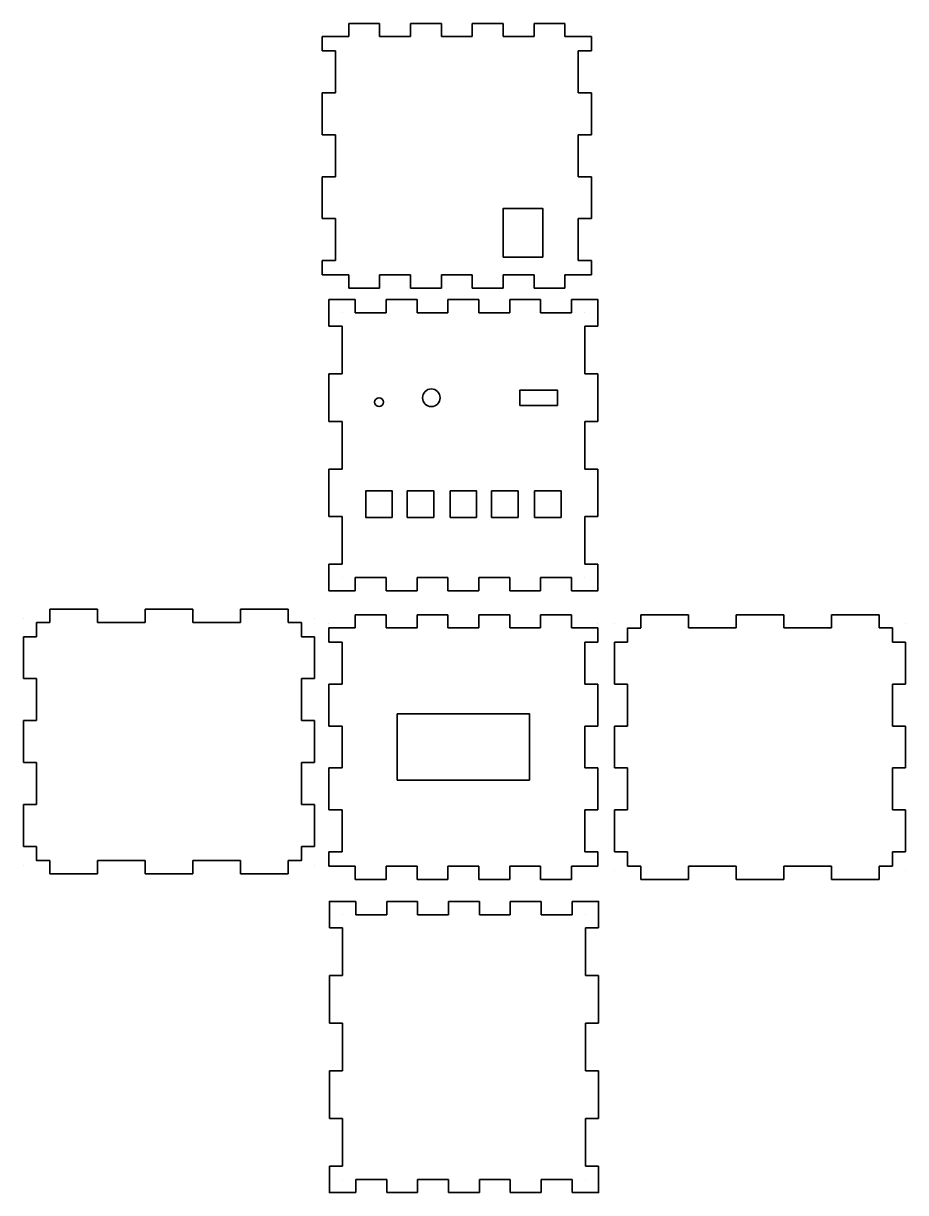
# Model space of a CAD drawing. Header units: inches. Extents: x 5 to 205, y -289 to -24.
import ezdxf

# ---------------------------------------------------------------- set-up
doc = ezdxf.new("R2010")
doc.units = ezdxf.units.IN
doc.header["$MEASUREMENT"] = 0
doc.layers.add('Capa 1', color=7, linetype='Continuous')

# ---------------------------------------------------------------- blocks, each defined once
blk = doc.blocks.new('block 2')
at = {"layer": 'Capa 1', "color": 250, "lineweight": 35, "true_color": 0x201815}
for points in [[(73, -26.28), (73, -26.28)], [(79, -24.28), (86, -24.28)], [(79, -27.28), (79, -24.28)], [(86, -24.28), (86, -27.28)], [(93, -24.28), (100, -24.28)], [(93, -24.28), (93, -27.28)], [(100, -24.28), (100, -27.28)], [(107, -24.28), (114, -24.28)], [(107, -24.28), (107, -27.28)], [(114, -24.28), (114, -27.28)], [(121, -24.28), (128, -24.28)], [(121, -24.28), (121, -27.28)], [(128, -27.28), (128, -24.28)], [(134, -26.28), (134, -26.28)], [(76, -27.28), (73, -27.28)], [(73, -27.28), (73, -30.52)], [(76, -27.28), (79, -27.28)], [(86, -27.28), (93, -27.28)], [(100, -27.28), (107, -27.28)], [(114, -27.28), (121, -27.28)], [(128, -27.28), (131, -27.28)], [(131, -27.28), (134, -27.28)], [(134, -27.28), (134, -30.52)], [(73, -30.52), (73, -30.52)], [(76, -30.52), (73, -30.52)], [(76, -40.03), (76, -30.52)], [(131, -30.52), (131, -40.03)], [(134, -30.52), (131, -30.52)], [(134, -30.52), (134, -30.52)], [(134, -30.52), (134, -30.52)], [(73, -40.03), (73, -40.03)], [(73, -40.03), (76, -40.03)], [(73, -49.53), (73, -40.03)], [(131, -40.03), (134, -40.03)], [(134, -40.03), (134, -40.03)], [(134, -49.53), (134, -40.03)], [(73, -49.53), (73.3, -49.53), (76, -49.53)], [(76, -49.53), (76, -49.53)], [(76, -59.04), (76, -49.53)], [(131, -49.53), (131, -49.53)], [(131, -49.53), (134, -49.53)], [(131, -59.04), (131, -49.53)], [(73, -59.04), (73.3, -59.04), (76, -59.04)], [(73, -68.54), (73, -59.04)], [(76, -59.04), (76, -59.04)], [(131, -59.04), (131, -59.04)], [(131, -59.04), (134, -59.04)], [(134, -68.54), (134, -59.04)], [(73, -68.54), (73, -68.54)], [(73, -68.54), (76, -68.54)], [(76, -78.04), (76, -68.54)], [(131, -68.54), (131, -68.54)], [(131, -68.54), (134, -68.54)], [(131, -68.54), (131, -78.04)], [(134, -68.54), (134, -68.54)], [(73, -78.04), (73, -78.04)], [(73, -78.04), (76, -78.04)], [(73, -78.04), (73, -81.28)], [(131, -78.04), (134, -78.04)], [(134, -78.04), (134, -78.04)], [(134, -78.04), (134, -78.04)], [(134, -78.04), (134, -81.28)], [(73, -80.66), (73, -80.66)], [(76, -81.28), (73, -81.28)], [(79, -81.28), (76, -81.28)], [(79, -84.28), (79, -81.28)], [(93, -81.28), (86, -81.28)], [(86, -81.28), (86, -84.28)], [(93, -81.28), (93, -84.28)], [(107, -81.28), (100, -81.28)], [(100, -81.28), (100, -84.28)], [(107, -81.28), (107, -84.28)], [(114, -81.28), (114, -81.28)], [(114, -81.28), (114, -84.28)], [(114, -81.28), (121, -81.28)], [(121, -81.28), (121, -81.28)], [(121, -81.28), (121, -84.28)], [(131, -81.28), (128, -81.28)], [(128, -84.28), (128, -81.28)], [(131, -81.28), (134, -81.28)], [(134, -80.66), (134, -80.66)], [(86, -84.28), (79, -84.28)], [(100, -84.28), (93, -84.28)], [(114, -84.28), (107, -84.28)], [(128, -84.28), (121, -84.28)]]:
    blk.add_lwpolyline(points, dxfattribs=at)
blk = doc.blocks.new('block 3')
at = {"layer": 'Capa 1', "color": 250, "lineweight": 35, "true_color": 0x201815}
for points in [[(74.5, -92.91), (74.5, -86.91), (80.5, -86.91)], [(80.5, -89.91), (80.5, -86.91)], [(87.5, -86.91), (94.5, -86.91)], [(87.5, -86.91), (87.5, -89.91)], [(94.5, -86.91), (94.5, -89.91)], [(101.5, -86.91), (108.5, -86.91)], [(101.5, -86.91), (101.5, -89.91)], [(108.5, -86.91), (108.5, -89.91)], [(115.5, -86.91), (122.5, -86.91)], [(115.5, -86.91), (115.5, -89.91)], [(122.5, -86.91), (122.5, -89.91)], [(129.5, -86.91), (135.5, -86.91), (135.5, -92.91)], [(129.5, -89.91), (129.5, -86.91)], [(77.5, -89.91), (77.5, -89.91)], [(80.5, -89.91), (87.5, -89.91)], [(94.5, -89.91), (101.5, -89.91)], [(108.5, -89.91), (115.5, -89.91)], [(122.5, -89.91), (129.5, -89.91)], [(132.5, -89.91), (132.5, -89.91)], [(74.5, -92.91), (77.5, -92.91)], [(77.5, -103.71), (77.5, -92.91)], [(132.5, -92.91), (132.5, -103.71)], [(132.5, -92.91), (135.5, -92.91)], [(74.5, -114.51), (74.5, -103.71)], [(77.5, -103.71), (74.5, -103.71)], [(77.5, -103.71), (77.5, -103.71)], [(135.5, -103.71), (132.5, -103.71)], [(135.5, -103.71), (135.5, -114.51)], [(77.5, -114.51), (74.5, -114.51)], [(77.5, -125.31), (77.5, -114.51)], [(77.5, -114.51), (77.5, -114.51)], [(135.5, -114.51), (132.5, -114.51)], [(132.5, -114.51), (132.5, -125.31)], [(74.5, -136.11), (74.5, -125.31)], [(77.5, -125.31), (74.5, -125.31)], [(132.5, -125.31), (132.5, -125.31)], [(135.5, -125.31), (132.5, -125.31)], [(135.5, -125.31), (135.5, -136.11)], [(77.5, -136.11), (74.5, -136.11)], [(77.5, -146.91), (77.5, -136.11)], [(132.5, -136.11), (132.5, -146.91)], [(135.5, -136.11), (132.5, -136.11)], [(80.5, -152.91), (74.5, -152.91), (74.5, -146.91)], [(74.5, -152.91), (74.5, -146.91)], [(74.5, -146.91), (77.5, -146.91)], [(135.5, -146.91), (135.5, -152.91), (129.5, -152.91)], [(132.5, -146.91), (135.5, -146.91)], [(77.5, -149.91), (77.5, -149.91)], [(87.5, -149.91), (80.5, -149.91)], [(80.5, -152.91), (80.5, -149.91)], [(87.5, -149.91), (87.5, -152.91)], [(101.5, -149.91), (94.5, -149.91)], [(94.5, -149.91), (94.5, -152.91)], [(101.5, -149.91), (101.5, -152.91)], [(115.5, -149.91), (108.5, -149.91)], [(108.5, -149.91), (108.5, -152.91)], [(115.5, -149.91), (115.5, -152.91)], [(129.5, -149.91), (122.5, -149.91)], [(122.5, -149.91), (122.5, -152.91)], [(129.5, -152.91), (129.5, -149.91)], [(132.5, -149.91), (132.5, -149.91)], [(74.5, -152.91), (80.5, -152.91)], [(94.5, -152.91), (87.5, -152.91)], [(108.5, -152.91), (101.5, -152.91)], [(122.5, -152.91), (115.5, -152.91)]]:
    blk.add_lwpolyline(points, dxfattribs=at)
blk = doc.blocks.new('block 4')
at = {"layer": 'Capa 1', "color": 250, "lineweight": 35, "true_color": 0x201815}
for points in [[(11.28, -157.1), (22.08, -157.1)], [(11.28, -160.1), (11.28, -157.1)], [(22.08, -157.1), (22.08, -160.1)], [(32.88, -157.1), (43.68, -157.1)], [(32.88, -157.1), (32.88, -160.1)], [(43.68, -157.1), (43.68, -160.1)], [(54.48, -157.1), (65.28, -157.1)], [(54.48, -157.1), (54.48, -160.1)], [(65.28, -160.1), (65.28, -157.1)], [(5.28, -159.1), (5.28, -159.1)], [(8.28, -163.34), (8.28, -160.1)], [(22.08, -160.1), (32.88, -160.1)], [(43.68, -160.1), (54.48, -160.1)], [(68.28, -160.1), (65.28, -160.1)], [(71.28, -159.1), (71.28, -159.1)], [(71.28, -159.1), (71.28, -159.1)], [(5.28, -172.84), (5.28, -163.34)], [(8.28, -163.34), (5.28, -163.34)], [(71.28, -163.34), (68.28, -163.34)], [(71.28, -163.34), (71.28, -172.84)], [(71.28, -163.34), (71.28, -163.34)], [(5.28, -172.84), (8.28, -172.84)], [(8.28, -182.35), (8.28, -172.84)], [(68.28, -172.84), (68.28, -182.35)], [(68.28, -172.84), (71.28, -172.84)], [(5.28, -191.85), (5.28, -182.35)], [(5.28, -182.35), (8.28, -182.35)], [(68.28, -182.35), (71.28, -182.35)], [(71.28, -182.35), (71.28, -191.85)], [(5.28, -191.85), (8.28, -191.85)], [(8.28, -201.35), (8.28, -191.85)], [(68.28, -191.85), (68.28, -201.35)], [(68.28, -191.85), (71.28, -191.85)], [(5.28, -210.86), (5.28, -201.35)], [(5.28, -201.35), (8.28, -201.35)], [(68.28, -201.35), (71.28, -201.35)], [(71.28, -201.35), (71.28, -210.86)], [(5.28, -210.86), (8.28, -210.86)], [(11.28, -214.1), (8.28, -214.1), (8.28, -210.86)], [(68.28, -210.86), (68.28, -214.1), (65.28, -214.1)], [(68.28, -214.1), (68.28, -210.86)], [(68.28, -210.86), (71.28, -210.86)], [(11.28, -217.1), (11.28, -214.1)], [(32.88, -214.1), (22.08, -214.1)], [(22.08, -214.1), (22.08, -217.1)], [(32.88, -214.1), (32.88, -217.1)], [(54.48, -214.1), (43.68, -214.1)], [(43.68, -214.1), (43.68, -217.1)], [(54.48, -214.1), (54.48, -217.1)], [(65.28, -217.1), (65.28, -214.1)], [(5.28, -215.1), (5.28, -215.1)], [(22.08, -217.1), (11.28, -217.1)], [(43.68, -217.1), (32.88, -217.1)], [(65.28, -217.1), (54.48, -217.1)], [(71.28, -215.1), (71.28, -215.1)]]:
    blk.add_lwpolyline(points, dxfattribs=at)
blk = doc.blocks.new('block 5')
at = {"layer": 'Capa 1', "color": 250, "lineweight": 35, "true_color": 0x201815}
for points in [[(145.21, -158.34), (156.01, -158.34)], [(145.21, -161.34), (145.21, -158.34)], [(156.01, -158.34), (156.01, -161.34)], [(166.81, -158.34), (177.61, -158.34)], [(166.81, -158.34), (166.81, -161.34)], [(177.61, -158.34), (177.61, -161.34)], [(188.41, -158.34), (199.21, -158.34)], [(188.41, -158.34), (188.41, -161.34)], [(199.21, -161.34), (199.21, -158.34)], [(139.21, -160.34), (139.21, -160.34)], [(142.21, -164.58), (142.21, -161.34)], [(156.01, -161.34), (166.81, -161.34)], [(177.61, -161.34), (188.41, -161.34)], [(202.21, -161.34), (199.21, -161.34)], [(205.21, -160.34), (205.21, -160.34)], [(205.21, -160.34), (205.21, -160.34)], [(139.21, -174.08), (139.21, -164.58)], [(142.21, -164.58), (139.21, -164.58)], [(205.21, -164.58), (202.21, -164.58)], [(205.21, -164.58), (205.21, -174.08)], [(205.21, -164.58), (205.21, -164.58)], [(139.21, -174.08), (142.21, -174.08)], [(142.21, -183.59), (142.21, -174.08)], [(202.21, -174.08), (202.21, -183.59)], [(202.21, -174.08), (205.21, -174.08)], [(139.21, -193.09), (139.21, -183.59)], [(139.21, -183.59), (142.21, -183.59)], [(202.21, -183.59), (205.21, -183.59)], [(205.21, -183.59), (205.21, -193.09)], [(139.21, -193.09), (142.21, -193.09)], [(142.21, -202.6), (142.21, -193.09)], [(202.21, -193.09), (202.21, -202.6)], [(202.21, -193.09), (205.21, -193.09)], [(139.21, -212.1), (139.21, -202.6)], [(139.21, -202.6), (142.21, -202.6)], [(202.21, -202.6), (205.21, -202.6)], [(205.21, -202.6), (205.21, -212.1)], [(139.21, -212.1), (142.21, -212.1)], [(145.21, -215.34), (142.21, -215.34), (142.21, -212.1)], [(202.21, -212.1), (202.21, -215.34), (199.21, -215.34)], [(202.21, -215.34), (202.21, -212.1)], [(202.21, -212.1), (205.21, -212.1)], [(139.21, -216.34), (139.21, -216.34)], [(145.21, -218.34), (145.21, -215.34)], [(166.81, -215.34), (156.01, -215.34)], [(156.01, -215.34), (156.01, -218.34)], [(166.81, -215.34), (166.81, -218.34)], [(188.41, -215.34), (177.61, -215.34)], [(177.61, -215.34), (177.61, -218.34)], [(188.41, -215.34), (188.41, -218.34)], [(199.21, -218.34), (199.21, -215.34)], [(205.21, -216.34), (205.21, -216.34)], [(156.01, -218.34), (145.21, -218.34)], [(177.61, -218.34), (166.81, -218.34)], [(199.21, -218.34), (188.41, -218.34)]]:
    blk.add_lwpolyline(points, dxfattribs=at)
blk = doc.blocks.new('block 6')
at = {"layer": 'Capa 1', "color": 250, "lineweight": 35, "true_color": 0x201815}
for points in [[(74.63, -229.36), (74.63, -223.36), (80.63, -223.36)], [(80.63, -226.36), (80.63, -223.36)], [(87.62, -223.36), (94.63, -223.36)], [(87.62, -223.36), (87.62, -226.36)], [(94.63, -223.36), (94.63, -226.36)], [(101.62, -223.36), (108.63, -223.36)], [(101.63, -223.36), (101.63, -226.36)], [(108.63, -223.36), (108.63, -226.36)], [(115.63, -223.36), (122.63, -223.36)], [(115.63, -223.36), (115.63, -226.36)], [(122.63, -223.36), (122.63, -226.36)], [(129.63, -223.36), (135.63, -223.36), (135.63, -229.36)], [(129.63, -226.36), (129.63, -223.36)], [(77.63, -226.36), (77.63, -226.36)], [(80.63, -226.36), (87.62, -226.36)], [(94.62, -226.36), (101.62, -226.36)], [(108.63, -226.36), (115.63, -226.36)], [(122.63, -226.36), (129.63, -226.36)], [(132.63, -226.36), (132.63, -226.36)], [(74.63, -229.36), (77.63, -229.36)], [(77.63, -240.16), (77.63, -229.36)], [(132.63, -229.36), (132.63, -240.16)], [(132.63, -229.36), (135.63, -229.36)], [(74.63, -250.96), (74.63, -240.16)], [(77.63, -240.16), (74.63, -240.16)], [(77.63, -240.16), (77.63, -240.16)], [(135.63, -240.16), (132.63, -240.16)], [(135.63, -240.16), (135.63, -250.96)], [(77.63, -250.96), (74.63, -250.96)], [(77.63, -261.76), (77.63, -250.96)], [(77.63, -250.96), (77.63, -250.96)], [(135.63, -250.96), (132.63, -250.96)], [(132.63, -250.96), (132.63, -261.76)], [(74.63, -272.56), (74.63, -261.76)], [(77.63, -261.76), (74.63, -261.76)], [(132.63, -261.76), (132.63, -261.76)], [(135.63, -261.76), (132.63, -261.76)], [(135.63, -261.76), (135.63, -272.56)], [(77.63, -272.56), (74.63, -272.56)], [(77.63, -283.36), (77.63, -272.56)], [(132.63, -272.56), (132.63, -283.36)], [(135.63, -272.56), (132.63, -272.56)], [(80.62, -289.36), (74.63, -289.36), (74.63, -283.36)], [(74.63, -289.36), (74.63, -283.36)], [(74.63, -283.36), (77.63, -283.36)], [(135.63, -283.36), (135.63, -289.36), (129.63, -289.36)], [(132.63, -283.36), (135.63, -283.36)], [(77.63, -286.36), (77.63, -286.36)], [(87.62, -286.36), (80.62, -286.36)], [(80.63, -289.36), (80.63, -286.36)], [(87.62, -286.36), (87.62, -289.36)], [(101.62, -286.36), (94.63, -286.36)], [(94.63, -286.36), (94.63, -289.36)], [(101.63, -286.36), (101.63, -289.36)], [(115.63, -286.36), (108.63, -286.36)], [(108.63, -286.36), (108.63, -289.36)], [(115.63, -286.36), (115.63, -289.36)], [(129.63, -286.36), (122.63, -286.36)], [(122.63, -286.36), (122.63, -289.36)], [(129.63, -289.36), (129.63, -286.36)], [(132.63, -286.36), (132.63, -286.36)], [(74.63, -289.36), (80.63, -289.36)], [(94.63, -289.36), (87.62, -289.36)], [(108.63, -289.36), (101.63, -289.36)], [(122.63, -289.36), (115.63, -289.36)]]:
    blk.add_lwpolyline(points, dxfattribs=at)
blk = doc.blocks.new('block 7')
at = {"layer": 'Capa 1', "color": 250, "lineweight": 35, "true_color": 0x201815}
for points in [[(80.5, -158.34), (87.5, -158.34)], [(80.5, -161.34), (80.5, -158.34)], [(87.5, -158.34), (87.5, -161.34)], [(94.5, -158.34), (101.5, -158.34)], [(94.5, -158.34), (94.5, -161.34)], [(101.5, -158.34), (101.5, -161.34)], [(108.5, -158.34), (115.5, -158.34)], [(108.5, -158.34), (108.5, -161.34)], [(115.5, -158.34), (115.5, -161.34)], [(122.5, -158.34), (129.5, -158.34)], [(122.5, -158.34), (122.5, -161.34)], [(129.5, -161.34), (129.5, -158.34)], [(74.5, -160.34), (74.5, -160.34)], [(77.5, -161.34), (74.5, -161.34)], [(74.5, -161.34), (74.5, -164.58)], [(77.5, -161.34), (80.5, -161.34)], [(87.5, -161.34), (94.5, -161.34)], [(101.5, -161.34), (108.5, -161.34)], [(115.5, -161.34), (122.5, -161.34)], [(129.5, -161.34), (132.5, -161.34)], [(132.5, -161.34), (135.5, -161.34)], [(135.5, -160.34), (135.5, -160.34)], [(135.5, -161.34), (135.5, -164.58)], [(74.5, -164.58), (74.5, -164.58)], [(77.5, -164.58), (74.5, -164.58)], [(77.5, -174.08), (77.5, -164.58)], [(132.5, -164.58), (132.5, -174.08)], [(135.5, -164.58), (132.5, -164.58)], [(135.5, -164.58), (135.5, -164.58)], [(135.5, -164.58), (135.5, -164.58)], [(74.5, -174.08), (74.5, -174.08)], [(74.5, -174.08), (77.5, -174.08)], [(74.5, -183.59), (74.5, -174.08)], [(132.5, -174.08), (135.5, -174.08)], [(135.5, -174.08), (135.5, -174.08)], [(135.5, -183.59), (135.5, -174.08)], [(74.5, -183.59), (74.8, -183.59), (77.5, -183.59)], [(77.5, -183.59), (77.5, -183.59)], [(77.5, -193.09), (77.5, -183.59)], [(132.5, -183.59), (132.5, -183.59)], [(132.5, -183.59), (135.5, -183.59)], [(132.5, -193.09), (132.5, -183.59)], [(74.5, -193.09), (74.8, -193.09), (77.5, -193.09)], [(74.5, -202.59), (74.5, -193.09)], [(77.5, -193.09), (77.5, -193.09)], [(132.5, -193.09), (132.5, -193.09)], [(132.5, -193.09), (135.5, -193.09)], [(135.5, -202.59), (135.5, -193.09)], [(74.5, -202.59), (74.5, -202.59)], [(74.5, -202.59), (77.5, -202.59)], [(77.5, -212.1), (77.5, -202.59)], [(132.5, -202.59), (132.5, -202.59)], [(132.5, -202.59), (135.5, -202.59)], [(132.5, -202.59), (132.5, -212.1)], [(135.5, -202.6), (135.5, -202.6)], [(74.5, -212.1), (74.5, -212.1)], [(74.5, -212.1), (77.5, -212.1)], [(74.5, -212.1), (74.5, -215.34)], [(132.5, -212.1), (135.5, -212.1)], [(135.5, -212.1), (135.5, -212.1)], [(135.5, -212.1), (135.5, -212.1)], [(135.5, -212.1), (135.5, -215.34)], [(74.5, -214.72), (74.5, -214.72)], [(77.5, -215.34), (74.5, -215.34)], [(80.5, -215.34), (77.5, -215.34)], [(80.5, -218.34), (80.5, -215.34)], [(94.5, -215.34), (87.5, -215.34)], [(87.5, -215.34), (87.5, -218.34)], [(94.5, -215.34), (94.5, -218.34)], [(108.5, -215.34), (101.5, -215.34)], [(101.5, -215.34), (101.5, -218.34)], [(108.5, -215.34), (108.5, -218.34)], [(115.5, -215.34), (115.5, -215.34)], [(115.5, -215.34), (115.5, -218.34)], [(115.5, -215.34), (122.5, -215.34)], [(122.5, -215.34), (122.5, -215.34)], [(122.5, -215.34), (122.5, -218.34)], [(132.5, -215.34), (129.5, -215.34)], [(129.5, -218.34), (129.5, -215.34)], [(132.5, -215.34), (135.5, -215.34)], [(135.5, -214.72), (135.5, -214.72)], [(87.5, -218.34), (80.5, -218.34)], [(101.5, -218.34), (94.5, -218.34)], [(115.5, -218.34), (108.5, -218.34)], [(129.5, -218.34), (122.5, -218.34)]]:
    blk.add_lwpolyline(points, dxfattribs=at)

msp = doc.modelspace()

# ---------------------------------------------------------------- linework, layer by layer
at = {"layer": 'Capa 1', "color": 250, "lineweight": 35, "true_color": 0x201815}
for points in [[(114, -77.28), (114, -73.2), (114, -66.28), (123, -66.28), (123, -77.28)], [(121, -77.28), (114, -77.28)], [(117.2, -77.28), (117.2, -77.28)], [(123, -77.28), (121, -77.28)], [(126.31, -110.91), (117.81, -110.91), (117.81, -107.41), (126.31, -107.41), (126.31, -110.91)], [(88.88, -136.29), (82.88, -136.29), (82.88, -130.29), (88.88, -130.29), (88.88, -136.29)], [(98.26, -136.29), (92.26, -136.29), (92.26, -130.29), (98.26, -130.29), (98.26, -136.29)], [(108, -136.29), (102, -136.29), (102, -130.29), (108, -130.29), (108, -136.29)], [(117.38, -136.29), (111.38, -136.29), (111.38, -130.29), (117.38, -130.29), (117.38, -136.29)], [(127.12, -136.29), (121.12, -136.29), (121.12, -130.29), (127.12, -130.29), (127.12, -136.29)], [(11.28, -160.14), (8.28, -160.14)], [(68.28, -163.34), (68.28, -160.1)], [(145.21, -161.38), (142.21, -161.38)], [(202.21, -164.58), (202.21, -161.34)], [(120, -195.84), (90, -195.84), (90, -180.84), (120, -180.84), (120, -195.84)]]:
    msp.add_lwpolyline(points, dxfattribs=at)
for points in [[(99.73, -109.16), (99.73, -110.26), (98.84, -111.16), (97.73, -111.16), (96.63, -111.16), (95.73, -110.26), (95.73, -109.16), (95.73, -108.06), (96.63, -107.16), (97.73, -107.16), (98.84, -107.16), (99.73, -108.06), (99.73, -109.16)], [(86.88, -110.16), (86.88, -110.71), (86.43, -111.16), (85.88, -111.16), (85.33, -111.16), (84.88, -110.71), (84.88, -110.16), (84.88, -109.61), (85.33, -109.16), (85.88, -109.16), (86.43, -109.16), (86.88, -109.61), (86.88, -110.16)]]:
    msp.add_open_spline(points, degree=3, knots=[0, 0, 0, 0, 1, 1, 1, 2, 2, 2, 3, 3, 3, 4, 4, 4, 4], dxfattribs=at)

# ---------------------------------------------------------------- block references
at = {"layer": 'Capa 1'}
for name in ['block 2', 'block 3', 'block 4', 'block 7', 'block 5', 'block 6']:
    msp.add_blockref(name, (0, 0), dxfattribs=at)

doc.saveas('drawing.dxf')
